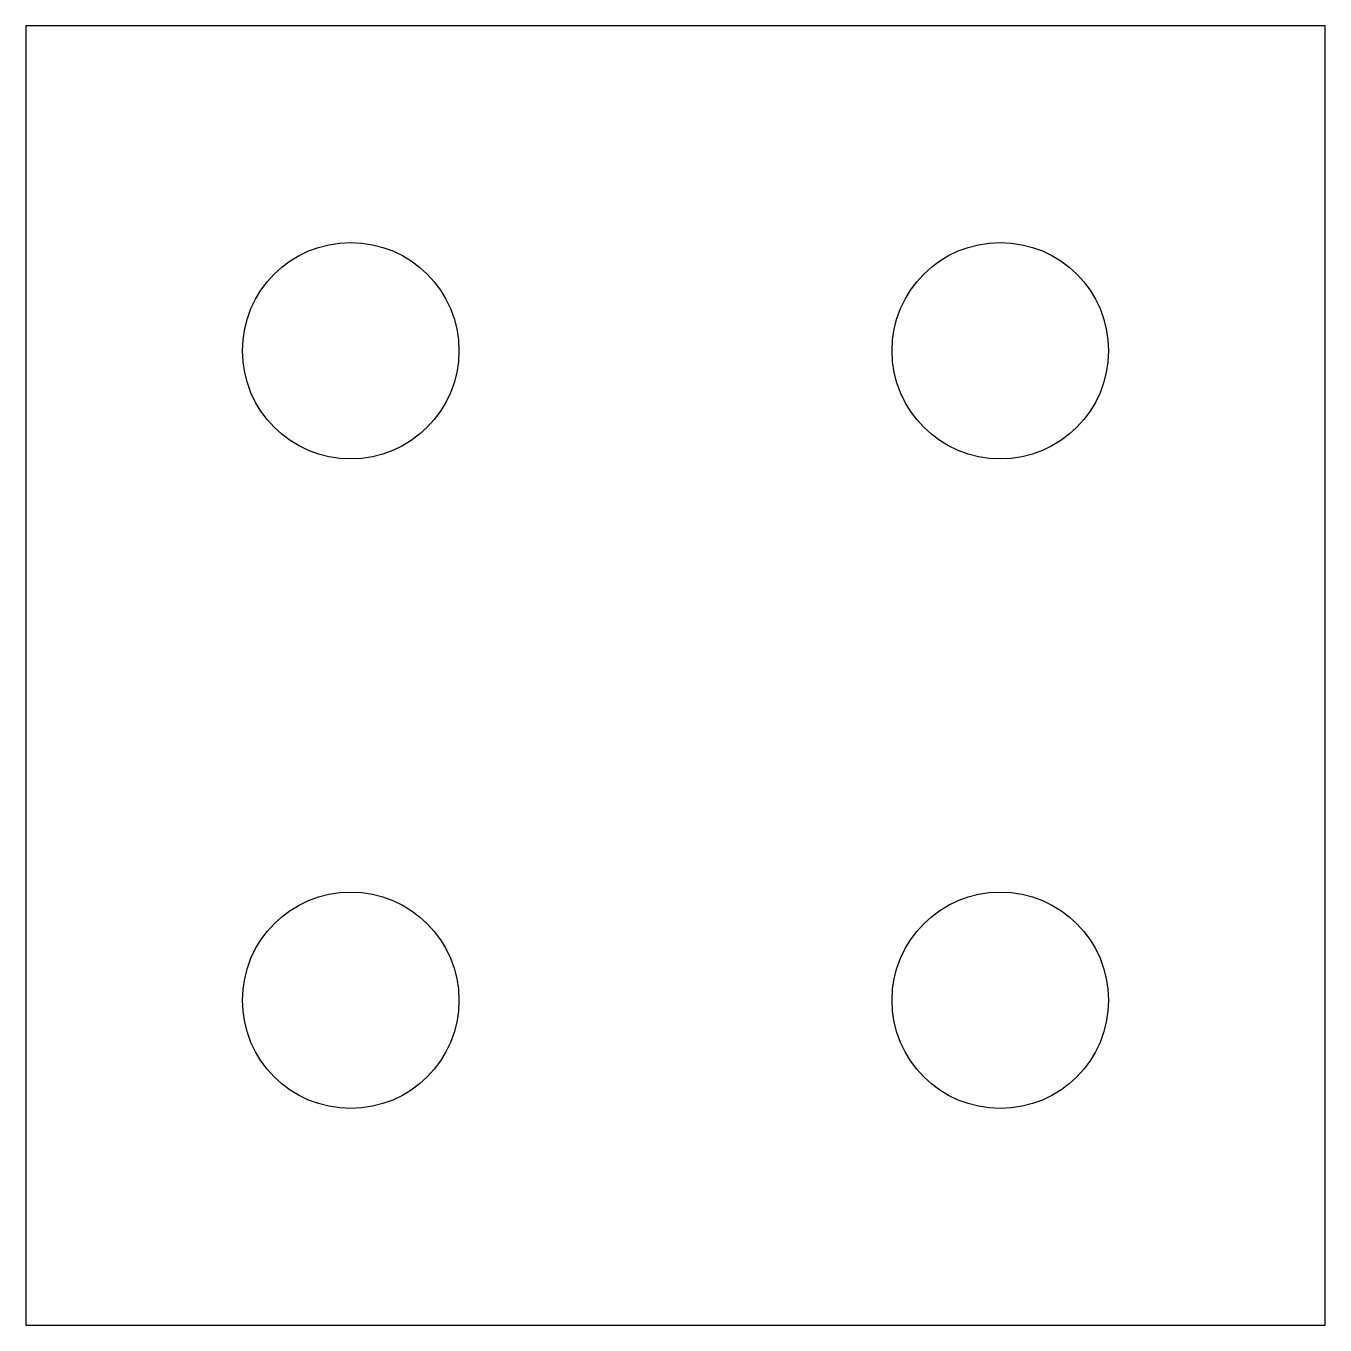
# Model space of a CAD drawing. Header units: millimetres. Extents: x 0 to 24, y 0 to 24.
import ezdxf

# ---------------------------------------------------------------- set-up
doc = ezdxf.new("R2010")
doc.units = ezdxf.units.MM
doc.layers.get('0').update_dxf_attribs({"linetype": 'CONTINUOUS', "lineweight": 25, "true_color": 0x000000})

msp = doc.modelspace()

# ---------------------------------------------------------------- linework, layer by layer
for p, q in [((24, 24), (0, 24)), ((0, 24), (0, 0)), ((24, 0), (24, 24)), ((0, 0), (24, 0)), ((0, 0), (0, 0)), ((0, 0), (0, 0)), ((0, 0), (0, 0)), ((0, 0), (0, 0))]:
    msp.add_line(p, q)
for centre in [(6, 18), (18, 18), (6, 6), (18, 6)]:
    msp.add_circle(centre, 2)

doc.saveas('drawing.dxf')
